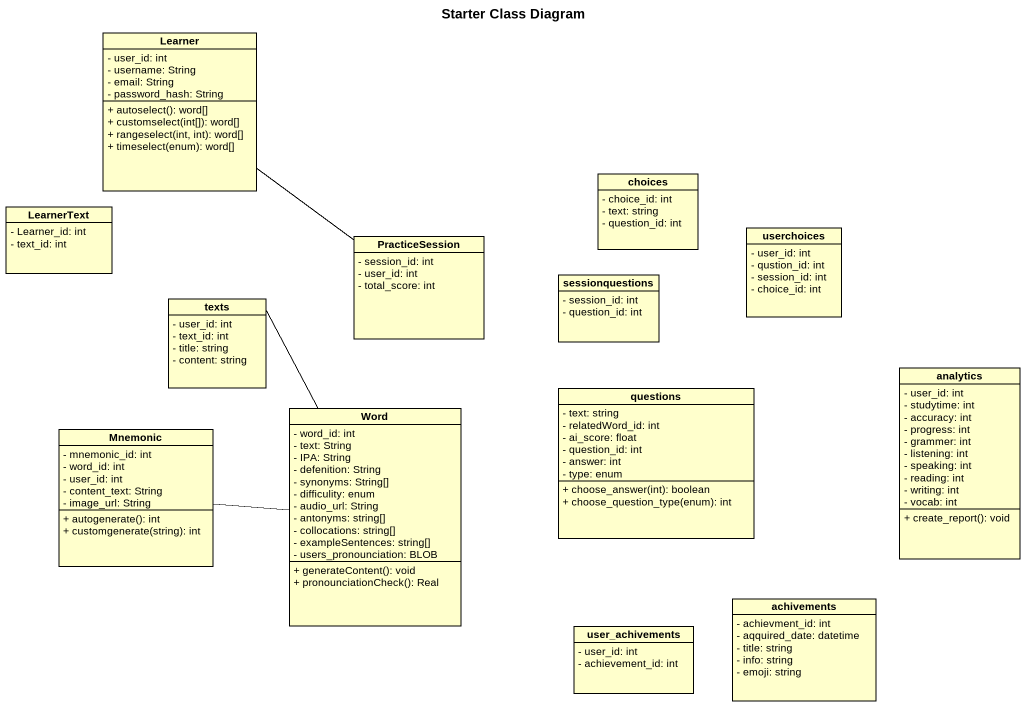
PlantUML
@startuml
title Starter Class Diagram
hide circle
hide empty members
skinparam classAttributeIconSize 0
class Learner {
  - user_id: int
  - username: String
  - email: String
  - password_hash: String
  + autoselect(): word[]
  + customselect(int[]): word[]
  + rangeselect(int, int): word[]
  + timeselect(enum): word[]
}
class choices {
  - choice_id: int
  - text: string
  - question_id: int
}
class LearnerText {
  - Learner_id: int
  - text_id: int
}
class PracticeSession {
  - session_id: int
  - user_id: int
  - total_score: int
}
class userchoices {
  - user_id: int
  - qustion_id: int
  - session_id: int
  - choice_id: int
}
class texts {
  - user_id: int
  - text_id: int
  - title: string
  - content: string
}
class sessionquestions {
  - session_id: int
  - question_id: int
}
class questions {
  - text: string
  - relatedWord_id: int
  - ai_score: float
  - question_id: int
  - answer: int
  - type: enum
  + choose_answer(int): boolean
  + choose_question_type(enum): int
}
class analytics {
  - user_id: int
  - studytime: int
  - accuracy: int
  - progress: int
  - grammer: int
  - listening: int
  - speaking: int
  - reading: int
  - writing: int
  - vocab: int
  + create_report(): void
}
class Mnemonic {
  - mnemonic_id: int
  - word_id: int
  - user_id: int
  - content_text: String
  - image_url: String
  + autogenerate(): int
  + customgenerate(string): int
}
class Word {
  - word_id: int
  - text: String
  - IPA: String
  - defenition: String
  - synonyms: String[]
  - difficulity: enum
  - audio_url: String
  - antonyms: string[]
  - collocations: string[]
  - exampleSentences: string[]
  - users_pronounciation: BLOB
  + generateContent(): void
  + pronounciationCheck(): Real
}
class achivements {
  - achievment_id: int
  - aqquired_date: datetime
  - title: string
  - info: string
  - emoji: string
}
class user_achivements {
  - user_id: int
  - achievement_id: int
}
Learner -- PracticeSession
texts -- Word
Word -left- Mnemonic
@enduml
